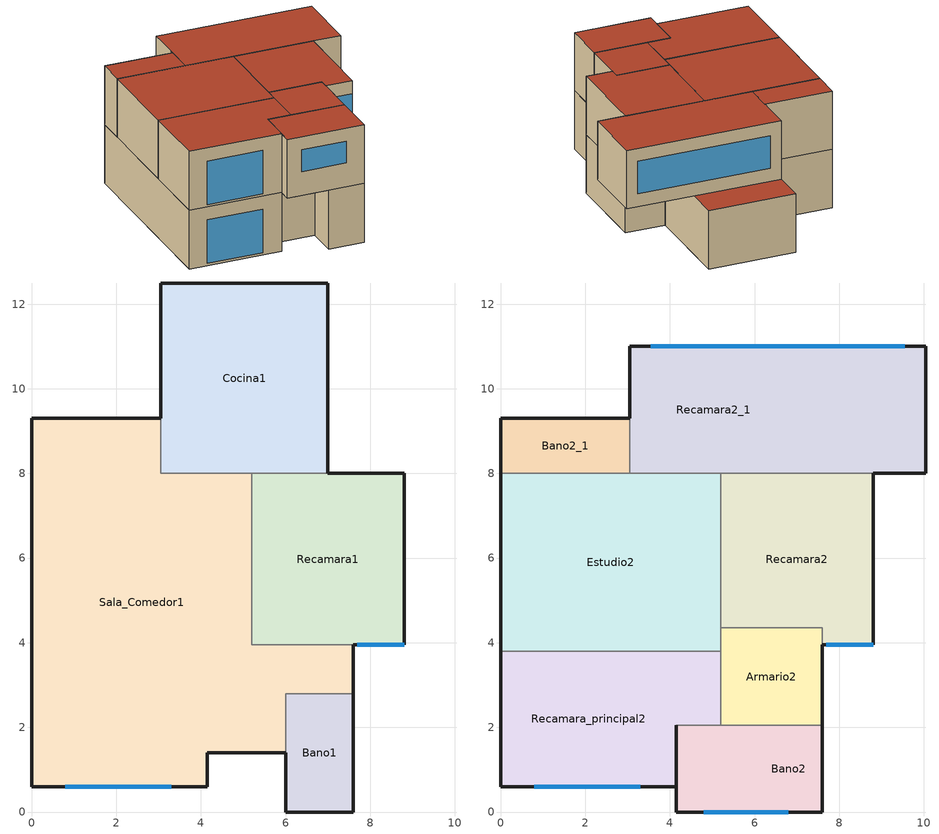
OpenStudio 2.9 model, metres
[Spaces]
Bano1
 floor adiabatic (Poliestireno_Adobe): 7.6,2.8 7.6,0 6,0 6,2.8 z0
 wall outside (Poliestireno_Adobe): 6,1.4 6,0 7.6,0 7.6,2.8 z0:2.7
 wall to Sala_Comedor1 (Poliestireno_Adobe): 7.6,2.8 6,2.8 6,1.4 z0:2.7
Sala_Comedor1
 floor adiabatic (Poliestireno_Adobe): 3.05,9.3 3.05,8 5.2,8 5.2,3.95 7.6,3.95 7.6,2.8 6,2.8 6,1.4 4.15,1.4 4.15,0.6 0,0.6 0,9.3 z0
 wall outside (Poliestireno_Adobe): 3.05,9.3 0,9.3 0,0.6 4.15,0.6 4.15,1.4 6,1.4 / 7.6,2.8 7.6,3.95 z0:2.7
 wall to Cocina1 (Poliestireno_Adobe): 5.2,8 3.05,8 3.05,9.3 z0:2.7
 wall to Recamara1 (Poliestireno_Adobe): 7.6,3.95 5.2,3.95 5.2,8 z0:2.7
 window (LowE): 0.8,0.6 3.3,0.6 z0.1:2.1
Recamara1
 floor adiabatic (Poliestireno_Adobe): 8.8,8 8.8,3.95 5.2,3.95 5.2,8 z0
 wall outside (Poliestireno_Adobe): 7.6,3.95 8.8,3.95 8.8,8 7,8 z0:2.7
 wall to Cocina1 (Poliestireno_Adobe): 7,8 5.2,8 z0:2.7
 window (LowE): 7.7,3.95 8.8,3.95 z1.1:2.1
Cocina1
 floor adiabatic (Poliestireno_Adobe): 7,12.5 7,8 3.05,8 3.05,12.5 z0
 wall outside (Poliestireno_Adobe): 7,8 7,12.5 3.05,12.5 3.05,9.3 z0:2.7
 roof outside (Poliestireno_Adobe): 7,11 7,12.5 3.05,12.5 3.05,11 z2.7
Bano2
 floor to Sala_Comedor1 (Poliestireno_Adobe): 6,2.05 6,1.4 4.15,1.4 4.15,2.05 z2.7
 floor to Bano1 (Poliestireno_Adobe): 7.6,2.05 7.6,0 6,0 6,2.05 z2.7
 floor ground (Poliestireno_Adobe): 6,1.4 6,0 4.15,0 4.15,1.4 z2.7
 wall outside (Poliestireno_Adobe): 4.15,2.05 4.15,0.6 4.15,0 7.6,0 7.6,2.05 z2.7:5.4
 wall to Recamara_principal2 (Poliestireno_Adobe): 5.2,2.05 4.15,2.05 z2.7:5.4
 wall to Armario2 (Poliestireno_Adobe): 7.6,2.05 5.2,2.05 z2.7:5.4
 window (LowE): 4.8,0 6.8,0 z3.8:4.8
 roof outside (Poliestireno_Adobe): 7.6,0 7.6,2.05 4.15,2.05 4.15,0 z5.4
Recamara_principal2
 floor to Sala_Comedor1 (Poliestireno_Adobe): 5.2,3.8 5.2,2.05 4.15,2.05 4.15,0.6 0,0.6 0,3.8 z2.7
 wall outside (Poliestireno_Adobe): 0,3.8 0,0.6 4.15,0.6 4.15,2.05 z2.7:5.4
 wall to Estudio2 (Poliestireno_Adobe): 5.2,3.8 0,3.8 z2.7:5.4
 wall to Armario2 (Poliestireno_Adobe): 5.2,2.05 5.2,3.8 z2.7:5.4
 window (LowE): 0.8,0.6 3.3,0.6 z2.8:4.8
 roof outside (Poliestireno_Adobe): 4.15,0.6 4.15,2.05 5.2,2.05 5.2,3.8 0,3.8 0,0.6 z5.4
Armario2
 floor to Sala_Comedor1 (Poliestireno_Adobe): 7.6,3.95 7.6,2.8 6,2.8 6,2.05 5.2,2.05 5.2,3.95 z2.7
 floor to Recamara1 (Poliestireno_Adobe): 7.6,4.35 7.6,3.95 5.2,3.95 5.2,4.35 z2.7
 floor to Bano1 (Poliestireno_Adobe): 7.6,2.8 7.6,2.05 6,2.05 6,2.8 z2.7
 wall outside (Poliestireno_Adobe): 7.6,2.05 7.6,3.95 z2.7:5.4
 wall to Estudio2 (Poliestireno_Adobe): 5.2,4.35 5.2,3.8 z2.7:5.4
 wall to Recamara2 (Poliestireno_Adobe): 7.6,3.95 7.6,4.35 5.2,4.35 z2.7:5.4
 roof outside (Poliestireno_Adobe): 7.6,2.05 7.6,4.35 5.2,4.35 5.2,2.05 z5.4
Estudio2
 floor to Sala_Comedor1 (Poliestireno_Adobe): 5.2,8 5.2,3.8 0,3.8 0,8 z2.7
 wall outside (Poliestireno_Adobe): 0,8 0,3.8 z2.7:5.4
 wall to Bano2_1 (Poliestireno_Adobe): 3.05,8 0,8 z2.7:5.4
 wall to Recamara2_1 (Poliestireno_Adobe): 5.2,8 3.05,8 z2.7:5.4
 wall to Recamara2 (Poliestireno_Adobe): 5.2,4.35 5.2,8 z2.7:5.4
 roof outside (Poliestireno_Adobe): 5.2,3.8 5.2,8 0,8 0,3.8 z5.4
Recamara2
 floor to Recamara1 (Poliestireno_Adobe): 8.8,8 8.8,3.95 7.6,3.95 7.6,4.35 5.2,4.35 5.2,8 z2.7
 wall outside (Poliestireno_Adobe): 7.6,3.95 8.8,3.95 8.8,8 z2.7:5.4
 wall to Recamara2_1 (Poliestireno_Adobe): 8.8,8 5.2,8 z2.7:5.4
 window (LowE): 7.7,3.95 8.8,3.95 z3.8:4.8
 roof outside (Poliestireno_Adobe): 8.8,3.95 8.8,8 5.2,8 5.2,4.35 7.6,4.35 7.6,3.95 z5.4
Bano2_1
 floor to Sala_Comedor1 (Poliestireno_Adobe): 3.05,9.3 3.05,8 0,8 0,9.3 z2.7
 wall outside (Poliestireno_Adobe): 3.05,9.3 0,9.3 0,8 z2.7:5.4
 wall to Recamara2_1 (Poliestireno_Adobe): 3.05,8 3.05,9.3 z2.7:5.4
 roof outside (Poliestireno_Adobe): 3.05,8 3.05,9.3 0,9.3 0,8 z5.4
Recamara2_1
 floor to Cocina1 (Poliestireno_Adobe): 7,11 7,8 3.05,8 3.05,11 z2.7
 floor ground (Poliestireno_Adobe): 10.05,11 10.05,8 7,8 7,11 z2.7
 wall outside (Poliestireno_Adobe): 8.8,8 10.05,8 10.05,11 3.05,11 3.05,9.3 z2.7:5.4
 window (LowE): 9.55,11 3.55,11 z3.3:4.8
 roof outside (Poliestireno_Adobe): 10.05,8 10.05,11 3.05,11 3.05,8 z5.4
[Building]
Building 1: Space Type=189.1-2009 - Office - OpenOffice - CZ4-8; Default Construction Set=189.1-2009 - CZ5 - Office
[Site]
Pachuca: Latitude {deg}=20.133; Longitude {deg}=-98.75; Time Zone {hr}=-6; Elevation {m}=2435
[ClimateZones]
Climate Zone Institution Name 1=ASHRAE; Climate Zone Document Name 1=ANSI/ASHRAE Standard 169; Climate Zone Document Year 1=2006; Climate Zone Institution Name 2=CEC; Climate Zone Document Name 2=California Climate Zone Descriptions; Climate Zone Document Year 2=1995
[DefaultConstructionSet]
189.1-2009 - CZ5 - Office: Default Exterior Surface Constructions=Default Surface Constructions 13; Default Interior Surface Constructions=Default Surface Constructions 14; Default Ground Contact Surface Constructions=Default Surface Constructions 15; Default Exterior SubSurface Constructions=Default Sub Surface Constructions 9; Default Interior SubSurface Constructions=Default Sub Surface Constructions 10; Interior Partition Construction=Interior Partition
[DefaultSurfaceConstructions]
Name | Floor Construction | Wall Construction | Roof Ceiling Construction
Default Surface Constructions 13 | ExtSlabCarpet 4in ClimateZone 1-8 | ASHRAE 189.1-2009 ExtWall Mass ClimateZone 5 | ASHRAE 189.1-2009 ExtRoof IEAD ClimateZone 2-5
Default Surface Constructions 14 | Interior Floor | Interior Wall | Interior Ceiling
Default Surface Constructions 15 | ExtSlabCarpet 4in ClimateZone 1-8 | ExtSlabCarpet 4in ClimateZone 1-8 | ExtSlabCarpet 4in ClimateZone 1-8
[Construction]
ExtSlabCarpet 4in ClimateZone 1-8: MAT-CC05 4 HW CONCRETE, CP02 CARPET PAD
Interior Floor: F16 Acoustic tile, F05 Ceiling air space resistance, M11 100mm lightweight concrete
Interior Wall: G01a 19mm gypsum board, F04 Wall air space resistance, G01a 19mm gypsum board
Interior Ceiling: M11 100mm lightweight concrete, F05 Ceiling air space resistance, F16 Acoustic tile
Exterior Door: F08 Metal surface, I01 25mm insulation board
Interior Window: Clear 3mm
Interior Door; Interior Partition: G05 25mm wood
ASHRAE 189.1-2009 ExtRoof IEAD ClimateZone 2-5: Roof Membrane, Roof Insulation [21], Metal Decking
ASHRAE 189.1-2009 ExtWindow ClimateZone 4-5: Theoretical Glass [207]
ASHRAE 189.1-2009 ExtWall Mass ClimateZone 5: 1IN Stucco, 8IN Concrete HW, Wall Insulation [40], 14cm_Tabique
14cm_Tabique: 14cm_Tabique
Poliestireno_Adobe: 2cm_Poliestireno, 10cm_Adobe
LowE: LowE
[Material]
Name | Roughness | Thickness {m} | Conductivity {W/m-K} | Density {kg/m3} | Specific Heat {J/kg-K} | Thermal Absorptance | Solar Absorptance | Visible Absorptance
MAT-CC05 4 HW CONCRETE | Rough | 0.1016 | 1.311 | 2240 | 836.8 | 0.9 | 0.85 | 0.85
1IN Stucco | Smooth | 0.0253 | 0.6918 | 1858 | 837 | 0.9 | 0.92 | 0.92
8IN Concrete HW | MediumRough | 0.2033 | 1.7296 | 2243 | 837 | 0.9 | 0.65 | 0.65
14cm_Tabique | MediumRough | 0.14 | 0.7 | 1970 | 800 | 0.9 | 0.6 | 0.6
Roof Membrane | VeryRough | 0.0095 | 0.16 | 1121.29 | 1460 | 0.9 | 0.7 | 0.7
Metal Decking | MediumSmooth | 0.0015 | 45.006 | 7680 | 418.4 | 0.9 | 0.6 | 0.6
F16 Acoustic tile | MediumSmooth | 0.0191 | 0.06 | 368 | 590 | 0.9 | 0.3 | 0.3
M11 100mm lightweight concrete | MediumRough | 0.1016 | 0.53 | 1280 | 840 | 0.9 | 0.5 | 0.5
G01a 19mm gypsum board | MediumSmooth | 0.019 | 0.16 | 800 | 1090 | 0.9 | 0.4 | 0.4
F08 Metal surface | Smooth | 0.0008 | 45.28 | 7824 | 500 | 0.9 | 0.7 | 0.7
I01 25mm insulation board | MediumRough | 0.0254 | 0.03 | 43 | 1210 | 0.9 | 0.6 | 0.6
G05 25mm wood | MediumSmooth | 0.0254 | 0.15 | 608 | 1630 | 0.9 | 0.5 | 0.5
Roof Insulation [21] | MediumRough | 0.2105 | 0.049 | 265 | 836.8 | 0.9 | 0.7 | 0.7
Wall Insulation [40] | MediumRough | 0.0794 | 0.0432 | 91 | 837 | 0.9 | 0.5 | 0.5
10cm_Adobe | MediumRough | 0.1 | 0.58 | 1500 | 1480 |  | 0.6 | 0.6
2cm_Poliestireno | MediumSmooth | 0.02 | 0.04 | 15 | 1400 |  | 0.6 | 0.6
[Material:NoMass]
CP02 CARPET PAD: Roughness=Smooth; Thermal Resistance {m2-K/W}=0.1; Thermal Absorptance=0.9; Solar Absorptance=0.8; Visible Absorptance=0.8
[Material:AirGap]
Name | Thermal Resistance {m2-K/W}
F05 Ceiling air space resistance | 0.18
F04 Wall air space resistance | 0.15
[DefaultSubSurfaceConstructions]
Name | Fixed Window Construction | Operable Window Construction | Door Construction | Tubular Daylight Dome Construction | Tubular Daylight Diffuser Construction
Default Sub Surface Constructions 9 | ASHRAE 189.1-2009 ExtWindow ClimateZone 4-5 | ASHRAE 189.1-2009 ExtWindow ClimateZone 4-5 | Exterior Door | Interior Window | Interior Window
Default Sub Surface Constructions 10 | Interior Window | Interior Window | Interior Door
[WindowMaterial:Glazing] Optical Data Type=SpectralAverage
Name | Thickness {m} | Solar Transmittance at Normal Incidence | Front Side Solar Reflectance at Normal Incidence | Back Side Solar Reflectance at Normal Incidence | Visible Transmittance at Normal Incidence | Front Side Visible Reflectance at Normal Incidence | Back Side Visible Reflectance at Normal Incidence | Infrared Transmittance at Normal Incidence | Front Side Infrared Hemispherical Emissivity | Back Side Infrared Hemispherical Emissivity | Conductivity {W/m-K} | Dirt Correction Factor for Solar and Visible Transmittance | Solar Diffusing
Clear 3mm | 0.003 | 0.837 | 0.075 | 0 | 0.898 | 0.081 | 0 | 0 | 0.84 | 0.84 | 0.9 | 1 | No
Theoretical Glass [207] | 0.003 | 0.3311 | 0.6189 | 0 | 0.44 | 0.51 | 0 | 0 | 0.9 | 0.9 | 0.0133 | 1 | No
LowE | 0.005868 | 0.489 | 0.209 | 0.258 | 0.726 | 0.096 | 0.033 |  |  | 0.103 | 1
[WindowMaterial:Blind]
Window Material Blind 1: Slat Width {m}=0.025; Slat Separation {m}=0.01875; Front Side Slat Beam Solar Reflectance=0.5; Back Side Slat Beam Solar Reflectance=0.5; Front Side Slat Diffuse Solar Reflectance=0.5; Back Side Slat Diffuse Solar Reflectance=0.5; Slat Beam Visible Transmittance=0
[SpaceType]
189.1-2009 - Office - OpenOffice - CZ4-8: Default Schedule Set=189.1-2009 - Office - OpenOffice - CZ4-8 Schedule Set; Design Specification Outdoor Air Object=189.1-2009 - Office - OpenOffice - CZ4-8 Ventilation; Standards Building Type=Office; Standards Space Type=OpenOffice
[DefaultScheduleSet]
189.1-2009 - Office - OpenOffice - CZ4-8 Schedule Set: Number of People Schedule=Office Work Occ; People Activity Level Schedule=Office Activity; Lighting Schedule=Office Bldg Light; Electric Equipment Schedule=Office Bldg Equip; Infiltration Schedule=Office Infil Quarter On
[DesignSpecification:OutdoorAir]
189.1-2009 - Office - OpenOffice - CZ4-8 Ventilation: Outdoor Air Method=Sum; Outdoor Air Flow per Person {m3/s-person}=0.00943895
[ShadingControl]
Shading Control 1: Shading Type=InteriorBlind; Shading Device Material=Window Material Blind 1
[BuildingStory] Nominal Z Coordinate {m}=0; Nominal Floor to Floor Height {m}=2.7
Building Story 1; Building Story 2
[Space]
Name | Building Story | Thermal Zone
Bano1 | Building Story 1 | TZ_Bano1
Sala_Comedor1 | Building Story 1 | TZ_Sala_Comedor1
Recamara1 | Building Story 1 | TZ_Recamara1
Cocina1 | Building Story 1 | TZ_Cocina1
Bano2 | Building Story 2 | TZ_Bano2
Recamara_principal2 | Building Story 2 | TZ_Recamara_principal2
Armario2 | Building Story 2 | TZ_Armario2
Estudio2 | Building Story 2 | TZ_Estudio2
Recamara2 | Building Story 2 | TZ_Recamara2
Bano2_1 | Building Story 2 | TZ_Bano2_1
Recamara2_1 | Building Story 2 | TZ_Recamara2_1
[ThermalZone] Use Ideal Air Loads=No
TZ_Recamara2; TZ_Bano2_1; TZ_Estudio2; TZ_Recamara_principal2; TZ_Armario2; TZ_Bano2; TZ_Cocina1; TZ_Recamara2_1; TZ_Recamara1; TZ_Sala_Comedor1; TZ_Bano1
[Sizing:Zone] Zone Cooling Design Supply Air Temperature Input Method=SupplyAirTemperature; Zone Cooling Design Supply Air Temperature {C}=14; Zone Cooling Design Supply Air Temperature Difference {deltaC}=11.11; Zone Heating Design Supply Air Temperature Input Method=SupplyAirTemperature; Zone Heating Design Supply Air Temperature {C}=40; Zone Heating Design Supply Air Temperature Difference {deltaC}=11.11; Zone Cooling Design Supply Air Humidity Ratio {kg-H2O/kg-air}=0.0085; Zone Heating Design Supply Air Humidity Ratio {kg-H2O/kg-air}=0.008; Cooling Design Air Flow Method=DesignDay; Heating Design Air Flow Method=DesignDay; Account for Dedicated Outdoor Air System=No; Dedicated Outdoor Air System Control Strategy=NeutralSupplyAir; Dedicated Outdoor Air Low Setpoint Temperature for Design {C}=autosize; Dedicated Outdoor Air High Setpoint Temperature for Design {C}=autosize
TZ_Recamara2; TZ_Bano2_1; TZ_Estudio2; TZ_Recamara_principal2; TZ_Armario2; TZ_Bano2; TZ_Cocina1; TZ_Recamara2_1; TZ_Recamara1; TZ_Sala_Comedor1; TZ_Bano1
[Schedule:Ruleset]
Name | Default Day Schedule | Summer Design Day Schedule | Winter Design Day Schedule
Office Bldg Light | Office Bldg Light Default Schedule | Office Bldg Light Summer Design Day | Office Bldg Light Winter Design Day
Office Activity | Office Activity Default Schedule | Office Activity Summer Design Day | Office Activity Winter Design Day
Office Infil Quarter On | Office Infil Quarter On Default Schedule | Office Infil Quarter On Summer Design Day | Office Infil Quarter On Winter Design Day
Office Bldg Equip | Office Bldg Equip Default Schedule | Office Bldg Equip Summer Design Day | Office Bldg Equip Winter Design Day
Office Work Occ | Office Bldg Occ Default Schedule | Office Bldg Occ Summer Design Day | Office Bldg Occ Winter Design Day
[Schedule:Day]
Office Bldg Light Default Schedule: 5, 0, 0.05, 7, 0, 0.1, 8, 0, 0.3, 17, 0, 0.9, 18, 0, 0.7, 20, 0, 0.5, 22, 0, 0.3, 23, 0, 0.1, 24, 0, 0.05
Office Bldg Light Summer Design Day; Office Infil Quarter On Rule 1 Day Schedule; Office Bldg Equip Summer Design Day: 24, 0, 1
Office Bldg Light Winter Design Day; Office Bldg Equip Winter Design Day; Office Bldg Occ Winter Design Day; Office Bldg Occ Rule 1 Day Schedule: 24, 0, 0
Office Bldg Light Rule 1 Day Schedule: 24, 0, 0.05
Office Bldg Light Rule 2 Day Schedule: 6, 0, 0.05, 8, 0, 0.1, 14, 0, 0.5, 17, 0, 0.15, 24, 0, 0.05
Office Activity Default Schedule; Office Activity Summer Design Day; Office Activity Winter Design Day: 24, 0, 132
Office Infil Quarter On Default Schedule; Office Infil Quarter On Summer Design Day: 6, 0, 1, 22, 0, 0.25, 24, 0, 1
Office Infil Quarter On Winter Design Day; Office Infil Quarter On Rule 2 Day Schedule: 6, 0, 1, 18, 0, 0.25, 24, 0, 1
Office Bldg Equip Default Schedule: 8, 0, 0.4, 12, 0, 0.9, 13, 0, 0.8, 17, 0, 0.9, 18, 0, 0.8, 20, 0, 0.6, 22, 0, 0.5, 24, 0, 0.4
Office Bldg Equip Rule 1 Day Schedule: 24, 0, 0.3
Office Bldg Equip Rule 2 Day Schedule: 6, 0, 0.3, 8, 0, 0.4, 14, 0, 0.5, 17, 0, 0.35, 24, 0, 0.3
Office Bldg Occ Default Schedule: 6, 0, 0, 7, 0, 0.1, 8, 0, 0.2, 12, 0, 0.85, 13, 0, 0.5, 17, 0, 0.85, 18, 0, 0.7, 20, 0, 0.4, 22, 0, 0.1, 24, 0, 0.05
Office Bldg Occ Summer Design Day: 6, 0, 0, 22, 0, 1, 24, 0, 0.05
Office Bldg Occ Rule 2 Day Schedule: 6, 0, 0, 8, 0, 0.1, 14, 0, 0.4, 17, 0, 0.1, 24, 0, 0
[Schedule:Rule] Apply Monday=No; Apply Tuesday=No; Apply Wednesday=No; Apply Thursday=No; Apply Friday=No; Date Specification Type=DateRange; Start Month=1; Start Day=1; End Month=12; End Day=31
Name | Schedule Ruleset | Rule Order | Day Schedule | Apply Sunday | Apply Saturday
Office Bldg Light Rule 1 | Office Bldg Light | 0 | Office Bldg Light Rule 1 Day Schedule | Yes | No
Office Bldg Light Rule 2 | Office Bldg Light | 1 | Office Bldg Light Rule 2 Day Schedule | No | Yes
Office Infil Quarter On Rule 1 | Office Infil Quarter On | 0 | Office Infil Quarter On Rule 1 Day Schedule | Yes | No
Office Infil Quarter On Rule 2 | Office Infil Quarter On | 1 | Office Infil Quarter On Rule 2 Day Schedule | No | Yes
Office Bldg Equip Rule 1 | Office Bldg Equip | 0 | Office Bldg Equip Rule 1 Day Schedule | Yes | No
Office Bldg Equip Rule 2 | Office Bldg Equip | 1 | Office Bldg Equip Rule 2 Day Schedule | No | Yes
Office Work Occ Rule 1 | Office Work Occ | 0 | Office Bldg Occ Rule 1 Day Schedule | Yes | No
Office Work Occ Rule 2 | Office Work Occ | 1 | Office Bldg Occ Rule 2 Day Schedule | No | Yes
